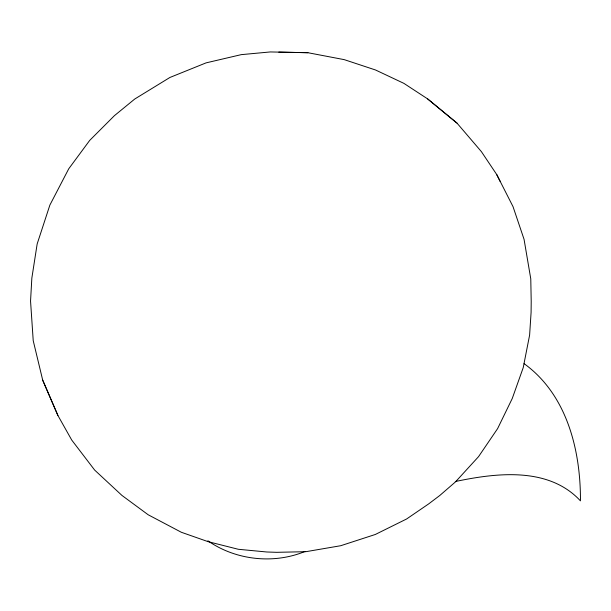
<?xml version="1.0" encoding="UTF-8"?>
<svg xmlns="http://www.w3.org/2000/svg" width="611" height="611" viewBox="0 0 611 611"><rect width="100%" height="100%" fill="white"/><g stroke="black" fill="none" stroke-linecap="round" stroke-linejoin="round"><path stroke-width="0.92" d="M304.95 551.489C273.621 564.404 235.64 560.218 207.877 540.781M455.279 481.537C496.613 472.838 548.609 466.544 580.45 500.867C580.687 450.414 567.054 394.675 524.055 363.621M307.913 52.714L270.329 51.943L241.23 54.646L206.075 62.872L169.896 77.475L134.764 99.013L114.417 115.67L89.702 140.408L68.737 168.796L49.865 205.097L37.164 243.949L31.841 278.135L30.55 301.055L33.223 340.701L42.717 380.21L57.923 415.511L71.731 440.057L94.659 470.08L121.925 495.414L148.183 514.775L181.36 532.28L208.152 541.674L238.321 549.281L266.862 551.993L276.691 552.321L305.859 551.695L340.732 545.715L375.322 534.472L406.567 519.006L428.655 503.907L439.775 495.498L455.432 481.934L478.55 456.646L497.598 428.632L512.262 398.479L523.23 367.623L529.615 335.103L531.089 312.397L531.211 301.544L530.776 278.876L524.062 239.344L513.034 206.663L496.69 174.494L481.392 151.635L457.005 123.117L427.555 98.845L403.886 83.363L375.574 70.005L344.237 59.641L307.913 52.714L278.815 52.111M457.005 123.117L427.555 98.845M496.69 174.494L500.172 181.429M42.717 380.21L57.923 415.511"/></g></svg>
